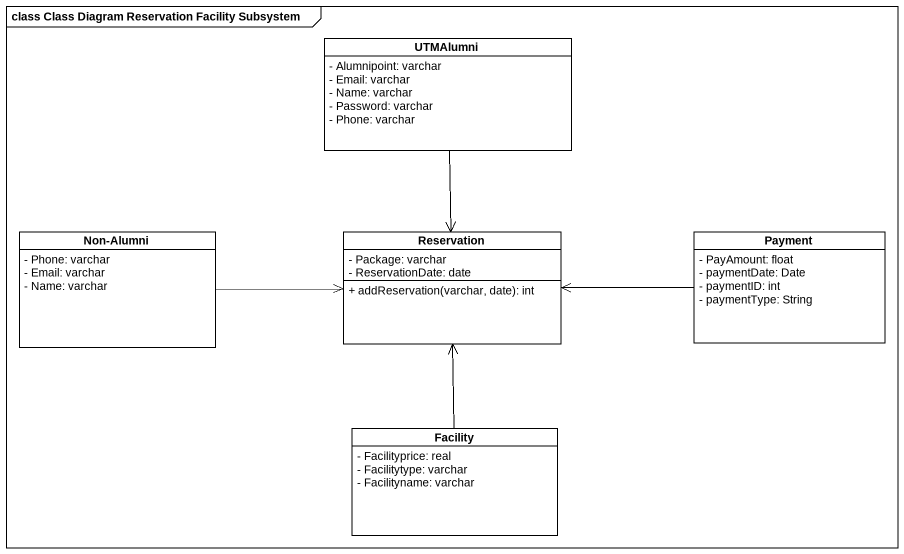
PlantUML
@startuml
mainframe class Class Diagram Reservation Facility Subsystem
hide circle
hide empty members
skinparam classAttributeIconSize 0
class UTMAlumni {
  - Alumnipoint: varchar
  - Email: varchar
  - Name: varchar
  - Password: varchar
  - Phone: varchar
}
class "Non-Alumni" as Non_Alumni {
  - Phone: varchar
  - Email: varchar
  - Name: varchar
}
class Reservation {
  - Package: varchar
  - ReservationDate: date
  + addReservation(varchar, date): int
}
class Payment {
  - PayAmount: float
  - paymentDate: Date
  - paymentID: int
  - paymentType: String
}
class Facility {
  - Facilityprice: real
  - Facilitytype: varchar
  - Facilityname: varchar
}
UTMAlumni --> Reservation
Non_Alumni -right-> Reservation
Payment -left-> Reservation
Facility -up-> Reservation
@enduml
